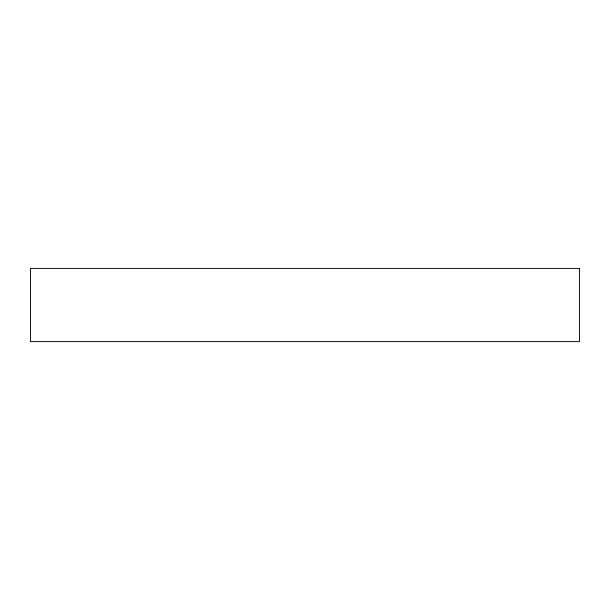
<?xml version="1.0" encoding="UTF-8"?>
<svg xmlns="http://www.w3.org/2000/svg" width="610" height="610" viewBox="0 0 610 610"><rect width="100%" height="100%" fill="white"/><g stroke="black" fill="none" stroke-linecap="round" stroke-linejoin="round"><path stroke-width="0.91" d="M579.5 268.392L30.5 268.392L30.5 341.608L579.5 341.608L579.5 268.392"/></g></svg>
